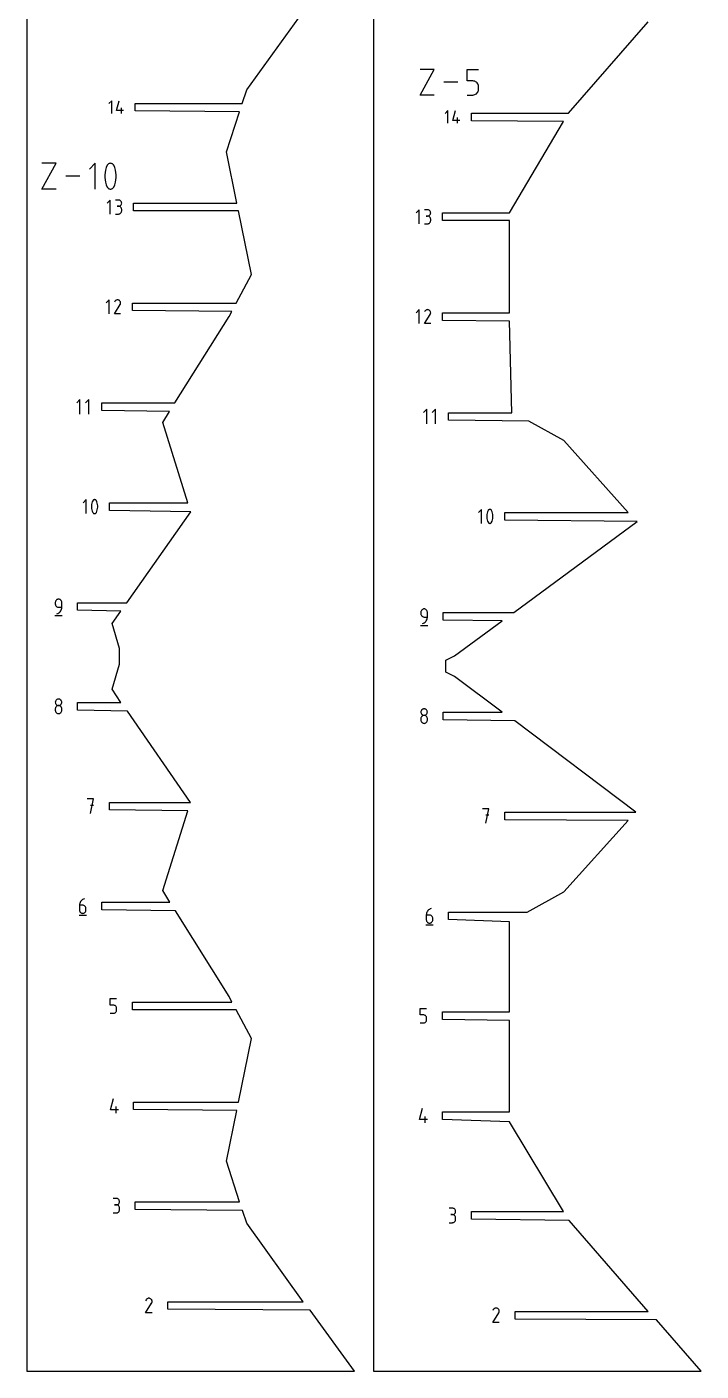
# Model space of a CAD drawing. Extents: x 0 to 980, y 0 to 700.
# Drawn here: x 240.3 to 351.5, y 251.6 to 473 of the extents above; entities that cross this region are included whole.
import ezdxf

# ---------------------------------------------------------------- set-up
doc = ezdxf.new("R2010")
doc.units = 0

msp = doc.modelspace()

# ---------------------------------------------------------------- linework, layer by layer
at = {"layer": 'annotation', "color": 1}
for p, q in [((305.143698, 461.812516), (307.465326, 465.993754)), ((307.465326, 465.993754), (305.143698, 465.993754)), ((312.887484, 464.131785), (312.887484, 465.993754)), ((312.887484, 465.993754), (314.744472, 465.993754)), ((311.319913, 463.903135), (309.033684, 463.903135)), ((313.815978, 464.131785), (312.887484, 464.131785)), ((313.982693, 464.116882), (313.815978, 464.131785)), ((314.13968, 464.073902), (313.982693, 464.116882)), ((314.284299, 464.005437), (314.13968, 464.073902)), ((314.41391, 463.914078), (314.284299, 464.005437)), ((314.525874, 463.802418), (314.41391, 463.914078)), ((314.617551, 463.673049), (314.525874, 463.802418)), ((314.686303, 463.528562), (314.617551, 463.673049)), ((314.72949, 463.371549), (314.686303, 463.528562)), ((314.744472, 463.204602), (314.72949, 463.371549)), ((314.744472, 462.742059), (314.744472, 463.204602)), ((314.744472, 463.204602), (314.744472, 463.204602)), ((254.290406, 460.854658), (253.82748, 460.391601)), ((254.290406, 458.77234), (254.290406, 460.854658)), ((255.07121, 459.235266), (255.532961, 460.854658)), ((307.465326, 461.812516), (305.143698, 461.812516)), ((312.887484, 461.812516), (313.815978, 461.812516)), ((313.815978, 461.812516), (313.982624, 461.8275)), ((313.815978, 461.812516), (313.815978, 461.812516)), ((313.982624, 461.8275), (314.139574, 461.870697)), ((314.139574, 461.870697), (314.284182, 461.939476)), ((314.284182, 461.939476), (314.413802, 462.031206)), ((314.413802, 462.031206), (314.525787, 462.143258)), ((314.525787, 462.143258), (314.617493, 462.273)), ((314.617493, 462.273), (314.686273, 462.417801)), ((314.686273, 462.417801), (314.729481, 462.575031)), ((314.729481, 462.575031), (314.744472, 462.742059)), ((256.227415, 459.235266), (255.07121, 459.235266)), ((255.880841, 458.77234), (255.880841, 459.697147)), ((309.714532, 459.246822), (309.251606, 458.783765)), ((309.714532, 457.164504), (309.714532, 459.246822)), ((310.495336, 457.62743), (310.957086, 459.246822)), ((311.651541, 457.62743), (310.495336, 457.62743)), ((311.304967, 457.164504), (311.304967, 458.089311)), ((242.759488, 446.324052), (245.113259, 450.563178)), ((245.113259, 450.563178), (242.759488, 450.563178)), ((251.553029, 450.563178), (250.610617, 449.6205)), ((251.553029, 446.324052), (251.553029, 450.563178)), ((253.386636, 449.845374), (253.264762, 449.452158)), ((253.549135, 450.227507), (253.386636, 449.845374)), ((253.603857, 450.318507), (253.549135, 450.227507)), ((253.549135, 450.227507), (253.549135, 450.227507)), ((253.672055, 450.396055), (253.603857, 450.318507)), ((253.751471, 450.459401), (253.672055, 450.396055)), ((253.839847, 450.507793), (253.751471, 450.459401)), ((253.934924, 450.540483), (253.839847, 450.507793)), ((254.034445, 450.556719), (253.934924, 450.540483)), ((254.136153, 450.55575), (254.034445, 450.556719)), ((254.237788, 450.536827), (254.136153, 450.55575)), ((254.337092, 450.499198), (254.237788, 450.536827)), ((254.375108, 450.479221), (254.337092, 450.499198)), ((254.337092, 450.499198), (254.337092, 450.499198)), ((254.411587, 450.456275), (254.375108, 450.479221)), ((254.446354, 450.430542), (254.411587, 450.456275)), ((254.47923, 450.402202), (254.446354, 450.430542)), ((254.510038, 450.371439), (254.47923, 450.402202)), ((254.538601, 450.338432), (254.510038, 450.371439)), ((254.564742, 450.303365), (254.538601, 450.338432)), ((254.588284, 450.266418), (254.564742, 450.303365)), ((254.609049, 450.227773), (254.588284, 450.266418)), ((254.772336, 449.844852), (254.609049, 450.227773)), ((254.609049, 450.227773), (254.609049, 450.227773)), ((254.894801, 449.451046), (254.772336, 449.844852)), ((249.021211, 448.443615), (246.703329, 448.443615)), ((253.183513, 449.050996), (253.142888, 448.645022)), ((253.142888, 448.645022), (253.142888, 448.237373)), ((253.142888, 448.237373), (253.183513, 447.831182)), ((253.264762, 449.452158), (253.183513, 449.050996)), ((253.183513, 447.831182), (253.264762, 447.429587)), ((253.264762, 447.429587), (253.386636, 447.035722)), ((254.772336, 447.0352), (254.894801, 447.428474)), ((254.976444, 449.04949), (254.894801, 449.451046)), ((254.894801, 447.428474), (254.976444, 447.829676)), ((255.017265, 448.643319), (254.976444, 449.04949)), ((254.976444, 447.829676), (255.017265, 448.235669)), ((255.017265, 448.235669), (255.017265, 448.643319)), ((245.113259, 446.324052), (242.759488, 446.324052)), ((253.386636, 447.035722), (253.549135, 446.652722)), ((253.549135, 446.652722), (253.549135, 446.652722)), ((253.549135, 446.652722), (253.569825, 446.614154)), ((253.569825, 446.614154), (253.593193, 446.577391)), ((253.593193, 446.577391), (253.61914, 446.542545)), ((253.61914, 446.542545), (253.647569, 446.509727)), ((253.647569, 446.509727), (253.678381, 446.479049)), ((253.678381, 446.479049), (253.711476, 446.450623)), ((253.711476, 446.450623), (253.746758, 446.424559)), ((253.746758, 446.424559), (253.784127, 446.40097)), ((253.784127, 446.40097), (253.823485, 446.379967)), ((253.823485, 446.379967), (253.823485, 446.379967)), ((253.823485, 446.379967), (253.922007, 446.343137)), ((253.922007, 446.343137), (254.02305, 446.324839)), ((254.02305, 446.324839), (254.12433, 446.324328)), ((254.12433, 446.324328), (254.223561, 446.340856)), ((254.223561, 446.340856), (254.318461, 446.373679)), ((254.318461, 446.373679), (254.406743, 446.422049)), ((254.406743, 446.422049), (254.486125, 446.485222)), ((254.486125, 446.485222), (254.554322, 446.56245)), ((254.554322, 446.56245), (254.609049, 446.652988)), ((254.609049, 446.652988), (254.772336, 447.0352)), ((254.609049, 446.652988), (254.609049, 446.652988)), ((254.039777, 444.513842), (253.527456, 444.001376)), ((254.039777, 442.209333), (254.039777, 444.513842)), ((255.41564, 444.511168), (254.903896, 444.511168)), ((255.41564, 443.487681), (255.159407, 443.487681)), ((255.159407, 443.487681), (255.41564, 443.487681)), ((255.507678, 444.502907), (255.41564, 444.511168)), ((255.41564, 443.487681), (255.507678, 443.495944)), ((255.507678, 443.47942), (255.41564, 443.487681)), ((255.41564, 443.487681), (255.41564, 443.487681)), ((255.594283, 444.4791), (255.507678, 444.502907)), ((255.507678, 443.495944), (255.594283, 443.519765)), ((255.594283, 443.455612), (255.507678, 443.47942)), ((255.674014, 444.44121), (255.594283, 444.4791)), ((255.594283, 443.519765), (255.674014, 443.557693)), ((255.674014, 443.417723), (255.594283, 443.455612)), ((255.745431, 444.390703), (255.674014, 444.44121)), ((255.674014, 443.557693), (255.745431, 443.608273)), ((255.745431, 443.367215), (255.674014, 443.417723)), ((255.807092, 444.329042), (255.745431, 444.390703)), ((255.745431, 443.608273), (255.807092, 443.670055)), ((255.807092, 443.305555), (255.745431, 443.367215)), ((255.857559, 444.257692), (255.807092, 444.329042)), ((255.807092, 443.670055), (255.857559, 443.741586)), ((255.857559, 443.234204), (255.807092, 443.305555)), ((255.89539, 444.178116), (255.857559, 444.257692)), ((255.857559, 443.741586), (255.89539, 443.821413)), ((255.89539, 443.154629), (255.857559, 443.234204)), ((255.919145, 444.09178), (255.89539, 444.178116)), ((255.89539, 443.821413), (255.919145, 443.908084)), ((255.919145, 443.068293), (255.89539, 443.154629)), ((255.927383, 444.000147), (255.919145, 444.09178)), ((255.919145, 443.908084), (255.927383, 444.000147)), ((255.927383, 442.97666), (255.919145, 443.068293)), ((255.927383, 444.000147), (255.927383, 444.000147)), ((255.927383, 442.720427), (255.927383, 442.97666)), ((255.927383, 442.97666), (255.927383, 442.97666)), ((304.979884, 442.906006), (304.467562, 442.39354)), ((304.979884, 440.601497), (304.979884, 442.906006)), ((306.355746, 442.903332), (305.844002, 442.903332)), ((306.447784, 442.895071), (306.355746, 442.903332)), ((254.903896, 442.209405), (255.41564, 442.209405)), ((255.41564, 442.209405), (255.507678, 442.217662)), ((255.41564, 442.209405), (255.41564, 442.209405)), ((255.507678, 442.217662), (255.594283, 442.241458)), ((255.594283, 442.241458), (255.674014, 442.279332)), ((255.674014, 442.279332), (255.745431, 442.329823)), ((255.745431, 442.329823), (255.807092, 442.391472)), ((255.807092, 442.391472), (255.857559, 442.462818)), ((255.857559, 442.462818), (255.89539, 442.542399)), ((255.89539, 442.542399), (255.919145, 442.628756)), ((255.919145, 442.628756), (255.927383, 442.720427)), ((306.355746, 441.879845), (306.099513, 441.879845)), ((306.099513, 441.879845), (306.355746, 441.879845)), ((306.355746, 441.879845), (306.447784, 441.888108)), ((306.447784, 441.871584), (306.355746, 441.879845)), ((306.355746, 441.879845), (306.355746, 441.879845)), ((306.534389, 442.871264), (306.447784, 442.895071)), ((306.447784, 441.888108), (306.534389, 441.911929)), ((306.534389, 441.847776), (306.447784, 441.871584)), ((306.61412, 442.833374), (306.534389, 442.871264)), ((306.534389, 441.911929), (306.61412, 441.949857)), ((306.61412, 441.809887), (306.534389, 441.847776)), ((306.685537, 442.782867), (306.61412, 442.833374)), ((306.61412, 441.949857), (306.685537, 442.000437)), ((306.685537, 441.759379), (306.61412, 441.809887)), ((306.61412, 440.671496), (306.685537, 440.721987)), ((306.747199, 442.721206), (306.685537, 442.782867)), ((306.685537, 442.000437), (306.747199, 442.062219)), ((306.747199, 441.697719), (306.685537, 441.759379)), ((306.685537, 440.721987), (306.747199, 440.783636)), ((306.797665, 442.649856), (306.747199, 442.721206)), ((306.747199, 442.062219), (306.797665, 442.13375)), ((306.797665, 441.626368), (306.747199, 441.697719)), ((306.747199, 440.783636), (306.797665, 440.854982)), ((306.835496, 442.57028), (306.797665, 442.649856)), ((306.797665, 442.13375), (306.835496, 442.213577)), ((306.835496, 441.546793), (306.797665, 441.626368)), ((306.797665, 440.854982), (306.835496, 440.934563)), ((306.859251, 442.483944), (306.835496, 442.57028)), ((306.835496, 442.213577), (306.859251, 442.300248)), ((306.859251, 441.460457), (306.835496, 441.546793)), ((306.835496, 440.934563), (306.859251, 441.02092)), ((306.86749, 442.392311), (306.859251, 442.483944)), ((306.859251, 442.300248), (306.86749, 442.392311)), ((306.86749, 441.368824), (306.859251, 441.460457)), ((306.859251, 441.02092), (306.86749, 441.112591)), ((306.86749, 442.392311), (306.86749, 442.392311)), ((306.86749, 441.112591), (306.86749, 441.368824)), ((306.86749, 441.368824), (306.86749, 441.368824)), ((305.844002, 440.60157), (306.355746, 440.60157)), ((306.355746, 440.60157), (306.447784, 440.609826)), ((306.355746, 440.60157), (306.355746, 440.60157)), ((306.447784, 440.609826), (306.534389, 440.633622)), ((306.534389, 440.633622), (306.61412, 440.671496)), ((253.864567, 428.061764), (253.352319, 427.549372)), ((253.864567, 425.757589), (253.864567, 428.061764)), ((254.797371, 427.805549), (254.730179, 427.676656)), ((254.850693, 427.881161), (254.797371, 427.805549)), ((254.914667, 427.944279), (254.850693, 427.881161)), ((254.987349, 427.994398), (254.914667, 427.944279)), ((255.066791, 428.031013), (254.987349, 427.994398)), ((255.151049, 428.053618), (255.066791, 428.031013)), ((255.238177, 428.061708), (255.151049, 428.053618)), ((255.326229, 428.054777), (255.238177, 428.061708)), ((255.413259, 428.03232), (255.326229, 428.054777)), ((255.497322, 427.993831), (255.413259, 428.03232)), ((255.572507, 427.940442), (255.497322, 427.993831)), ((255.497322, 427.993831), (255.497322, 427.993831)), ((255.63537, 427.876376), (255.572507, 427.940442)), ((255.685352, 427.803596), (255.63537, 427.876376)), ((255.721894, 427.724065), (255.685352, 427.803596)), ((255.744436, 427.639748), (255.721894, 427.724065)), ((255.72248, 427.377709), (255.745288, 427.464606)), ((255.752421, 427.552607), (255.744436, 427.639748)), ((255.745288, 427.464606), (255.752421, 427.552607)), ((254.728734, 425.75757), (255.674333, 427.279863)), ((255.752073, 425.75757), (254.728734, 425.75757)), ((255.674333, 427.279863), (255.675463, 427.281262)), ((255.674333, 427.279863), (255.674333, 427.279863)), ((255.675463, 427.281262), (255.676547, 427.282673)), ((255.676547, 427.282673), (255.677592, 427.284107)), ((255.677592, 427.284107), (255.678605, 427.285577)), ((255.678605, 427.285577), (255.679592, 427.287095)), ((255.679592, 427.287095), (255.680562, 427.288672)), ((255.680562, 427.288672), (255.681521, 427.290321)), ((255.681521, 427.290321), (255.682477, 427.292053)), ((255.682477, 427.292053), (255.683436, 427.29388)), ((255.683436, 427.29388), (255.72248, 427.377709)), ((255.683436, 427.29388), (255.683436, 427.29388)), ((304.979808, 426.453928), (304.467561, 425.941536)), ((304.979808, 424.149753), (304.979808, 426.453928)), ((305.843975, 424.149734), (306.789574, 425.672027)), ((305.912612, 426.197713), (305.84542, 426.06882)), ((305.965934, 426.273325), (305.912612, 426.197713)), ((306.029909, 426.336443), (305.965934, 426.273325)), ((306.102591, 426.386562), (306.029909, 426.336443)), ((306.182033, 426.423177), (306.102591, 426.386562)), ((306.266291, 426.445782), (306.182033, 426.423177)), ((306.353419, 426.453872), (306.266291, 426.445782)), ((306.44147, 426.446941), (306.353419, 426.453872)), ((306.528501, 426.424484), (306.44147, 426.446941)), ((306.612564, 426.385995), (306.528501, 426.424484)), ((306.687749, 426.332606), (306.612564, 426.385995)), ((306.612564, 426.385995), (306.612564, 426.385995)), ((306.750612, 426.26854), (306.687749, 426.332606)), ((306.800594, 426.19576), (306.750612, 426.26854)), ((306.789574, 425.672027), (306.790705, 425.673426)), ((306.789574, 425.672027), (306.789574, 425.672027)), ((306.790705, 425.673426), (306.791789, 425.674837)), ((306.791789, 425.674837), (306.792834, 425.676271)), ((306.792834, 425.676271), (306.793846, 425.677741)), ((306.793846, 425.677741), (306.794834, 425.679259)), ((306.794834, 425.679259), (306.795804, 425.680836)), ((306.795804, 425.680836), (306.796763, 425.682485)), ((306.796763, 425.682485), (306.797719, 425.684217)), ((306.797719, 425.684217), (306.798678, 425.686044)), ((306.798678, 425.686044), (306.837721, 425.769873)), ((306.798678, 425.686044), (306.798678, 425.686044)), ((306.837135, 426.116229), (306.800594, 426.19576)), ((306.859678, 426.031912), (306.837135, 426.116229)), ((306.837721, 425.769873), (306.86053, 425.85677)), ((306.867662, 425.944771), (306.859678, 426.031912)), ((306.86053, 425.85677), (306.867662, 425.944771)), ((306.867315, 424.149734), (305.843975, 424.149734)), ((249.047935, 411.657765), (248.514385, 411.124064)), ((249.047935, 409.257765), (249.047935, 411.657765)), ((250.481486, 411.657765), (249.947935, 411.124064)), ((250.481486, 409.257765), (250.481486, 411.657765)), ((306.227534, 410.049929), (305.693983, 409.516228)), ((306.227534, 407.649929), (306.227534, 410.049929)), ((307.661084, 410.049929), (307.127534, 409.516228)), ((307.661084, 407.649929), (307.661084, 410.049929)), ((250.082172, 395.160284), (249.568883, 394.64685)), ((250.082172, 392.851424), (250.082172, 395.160284)), ((250.970223, 394.336667), (250.948097, 394.115552)), ((251.014476, 394.555162), (250.970223, 394.336667)), ((251.080855, 394.769329), (251.014476, 394.555162)), ((251.169361, 394.97746), (251.080855, 394.769329)), ((251.199166, 395.027023), (251.169361, 394.97746)), ((251.169361, 394.97746), (251.169361, 394.97746)), ((251.23631, 395.06926), (251.199166, 395.027023)), ((251.279564, 395.103762), (251.23631, 395.06926)), ((251.327698, 395.130119), (251.279564, 395.103762)), ((251.379483, 395.147923), (251.327698, 395.130119)), ((251.433688, 395.156766), (251.379483, 395.147923)), ((251.489083, 395.156239), (251.433688, 395.156766)), ((251.544439, 395.145932), (251.489083, 395.156239)), ((251.598526, 395.125438), (251.544439, 395.145932)), ((251.619231, 395.114557), (251.598526, 395.125438)), ((251.598526, 395.125438), (251.598526, 395.125438)), ((251.6391, 395.102059), (251.619231, 395.114557)), ((251.658035, 395.088044), (251.6391, 395.102059)), ((251.675941, 395.072608), (251.658035, 395.088044)), ((251.692721, 395.055853), (251.675941, 395.072608)), ((251.708278, 395.037876), (251.692721, 395.055853)), ((251.722516, 395.018776), (251.708278, 395.037876)), ((251.735338, 394.998653), (251.722516, 395.018776)), ((251.746648, 394.977604), (251.735338, 394.998653)), ((251.835583, 394.769045), (251.746648, 394.977604)), ((251.746648, 394.977604), (251.746648, 394.977604)), ((251.902284, 394.554556), (251.835583, 394.769045)), ((251.946751, 394.335847), (251.902284, 394.554556)), ((251.968985, 394.114624), (251.946751, 394.335847)), ((250.948097, 394.115552), (250.948097, 393.893524)), ((250.948097, 393.893524), (250.970223, 393.67229)), ((250.970223, 393.67229), (251.014476, 393.453559)), ((251.014476, 393.453559), (251.080855, 393.239039)), ((251.080855, 393.239039), (251.169361, 393.030436)), ((251.169361, 393.030436), (251.169361, 393.030436)), ((251.169361, 393.030436), (251.18063, 393.00943)), ((251.18063, 393.00943), (251.193357, 392.989407)), ((251.193357, 392.989407), (251.20749, 392.970428)), ((251.20749, 392.970428), (251.222974, 392.952553)), ((251.222974, 392.952553), (251.239755, 392.935844)), ((251.239755, 392.935844), (251.257781, 392.920362)), ((251.257781, 392.920362), (251.276997, 392.906166)), ((251.276997, 392.906166), (251.29735, 392.893318)), ((251.29735, 392.893318), (251.318787, 392.881879)), ((251.318787, 392.881879), (251.318787, 392.881879)), ((251.318787, 392.881879), (251.372448, 392.861819)), ((251.372448, 392.861819), (251.427481, 392.851853)), ((251.427481, 392.851853), (251.482644, 392.851575)), ((251.482644, 392.851575), (251.53669, 392.860577)), ((251.53669, 392.860577), (251.588378, 392.878454)), ((251.588378, 392.878454), (251.636461, 392.904799)), ((251.636461, 392.904799), (251.679697, 392.939206)), ((251.679697, 392.939206), (251.716841, 392.981269)), ((251.716841, 392.981269), (251.746648, 393.030581)), ((251.746648, 393.030581), (251.835583, 393.238754)), ((251.746648, 393.030581), (251.746648, 393.030581)), ((251.835583, 393.238754), (251.902284, 393.452953)), ((251.902284, 393.452953), (251.946751, 393.67147)), ((251.946751, 393.67147), (251.968985, 393.892596)), ((251.968985, 393.892596), (251.968985, 394.114624)), ((315.255668, 393.552448), (314.742379, 393.039014)), ((315.255668, 391.243588), (315.255668, 393.552448)), ((316.143718, 392.728831), (316.121592, 392.507716)), ((316.121592, 392.507716), (316.121592, 392.285688)), ((316.121592, 392.285688), (316.143718, 392.064454)), ((316.187971, 392.947326), (316.143718, 392.728831)), ((316.143718, 392.064454), (316.187971, 391.845723)), ((316.254351, 393.161493), (316.187971, 392.947326)), ((316.342856, 393.369624), (316.254351, 393.161493)), ((316.372661, 393.419187), (316.342856, 393.369624)), ((316.342856, 393.369624), (316.342856, 393.369624)), ((316.409805, 393.461424), (316.372661, 393.419187)), ((316.453059, 393.495926), (316.409805, 393.461424)), ((316.501194, 393.522283), (316.453059, 393.495926)), ((316.552978, 393.540087), (316.501194, 393.522283)), ((316.607183, 393.54893), (316.552978, 393.540087)), ((316.662578, 393.548403), (316.607183, 393.54893)), ((316.717934, 393.538096), (316.662578, 393.548403)), ((316.772021, 393.517602), (316.717934, 393.538096)), ((316.792726, 393.506721), (316.772021, 393.517602)), ((316.772021, 393.517602), (316.772021, 393.517602)), ((316.812595, 393.494223), (316.792726, 393.506721)), ((316.831531, 393.480208), (316.812595, 393.494223)), ((316.849437, 393.464772), (316.831531, 393.480208)), ((316.866217, 393.448017), (316.849437, 393.464772)), ((316.881774, 393.43004), (316.866217, 393.448017)), ((316.896012, 393.41094), (316.881774, 393.43004)), ((316.908834, 393.390817), (316.896012, 393.41094)), ((316.920144, 393.369768), (316.908834, 393.390817)), ((317.009078, 393.161209), (316.920144, 393.369768)), ((316.920144, 393.369768), (316.920144, 393.369768)), ((317.075779, 392.94672), (317.009078, 393.161209)), ((317.120247, 392.728011), (317.075779, 392.94672)), ((317.075779, 391.845117), (317.120247, 392.063634)), ((317.14248, 392.506788), (317.120247, 392.728011)), ((317.120247, 392.063634), (317.14248, 392.28476)), ((317.14248, 392.28476), (317.14248, 392.506788)), ((316.187971, 391.845723), (316.254351, 391.631203)), ((316.254351, 391.631203), (316.342856, 391.4226)), ((316.342856, 391.4226), (316.342856, 391.4226)), ((316.342856, 391.4226), (316.354125, 391.401594)), ((316.354125, 391.401594), (316.366853, 391.381571)), ((316.366853, 391.381571), (316.380985, 391.362592)), ((316.380985, 391.362592), (316.396469, 391.344717)), ((316.396469, 391.344717), (316.41325, 391.328008)), ((316.41325, 391.328008), (316.431276, 391.312526)), ((316.431276, 391.312526), (316.450493, 391.29833)), ((316.450493, 391.29833), (316.470846, 391.285482)), ((316.470846, 391.285482), (316.492282, 391.274043)), ((316.492282, 391.274043), (316.492282, 391.274043)), ((316.492282, 391.274043), (316.545943, 391.253983)), ((316.545943, 391.253983), (316.600977, 391.244017)), ((316.600977, 391.244017), (316.656139, 391.243739)), ((316.656139, 391.243739), (316.710186, 391.252741)), ((316.710186, 391.252741), (316.761873, 391.270618)), ((316.761873, 391.270618), (316.809957, 391.296963)), ((316.809957, 391.296963), (316.853192, 391.33137)), ((316.853192, 391.33137), (316.890336, 391.373433)), ((316.890336, 391.373433), (316.920144, 391.422745)), ((316.920144, 391.422745), (317.009078, 391.630918)), ((316.920144, 391.422745), (316.920144, 391.422745)), ((317.009078, 391.630918), (317.075779, 391.845117)), ((245.242079, 378.68103), (245.167678, 378.628354)), ((245.325082, 378.720529), (245.242079, 378.68103)), ((245.415171, 378.745338), (245.325082, 378.720529)), ((245.510825, 378.753943), (245.415171, 378.745338)), ((245.606677, 378.745338), (245.510825, 378.753943)), ((245.510825, 378.753943), (245.510825, 378.753943)), ((245.69687, 378.720529), (245.606677, 378.745338)), ((245.779905, 378.68103), (245.69687, 378.720529)), ((245.854281, 378.628354), (245.779905, 378.68103)), ((244.98648, 378.31612), (244.977876, 378.220242)), ((244.977876, 378.220242), (244.977876, 377.953391)), ((244.977876, 377.953391), (244.977876, 377.953391)), ((244.977876, 377.953391), (244.98648, 377.857519)), ((245.011282, 378.406383), (244.98648, 378.31612)), ((244.98648, 377.857519), (245.011282, 377.76727)), ((245.050761, 378.489517), (245.011282, 378.406383)), ((245.011282, 377.76727), (245.050761, 377.684155)), ((245.103399, 378.564012), (245.050761, 378.489517)), ((245.050761, 377.684155), (245.103399, 377.609684)), ((245.167678, 378.628354), (245.103399, 378.564012)), ((245.103399, 377.609684), (245.167678, 377.545367)), ((245.167678, 377.545367), (245.242079, 377.492714)), ((245.242079, 377.492714), (245.325082, 377.453236)), ((245.325082, 377.453236), (245.415171, 377.428441)), ((245.396532, 376.410738), (245.536423, 376.487506)), ((245.415171, 377.428441), (245.510825, 377.419841)), ((245.510825, 377.419841), (246.043773, 377.419841)), ((245.536423, 376.487506), (245.662353, 376.582292)), ((245.662353, 376.582292), (245.772874, 376.693139)), ((245.772874, 376.693139), (245.866543, 376.818092)), ((245.918498, 378.564012), (245.854281, 378.628354)), ((245.866543, 376.818092), (245.941913, 376.955195)), ((245.971056, 378.489517), (245.918498, 378.564012)), ((245.941913, 376.955195), (245.997538, 377.102491)), ((246.010454, 378.406383), (245.971056, 378.489517)), ((245.997538, 377.102491), (246.031974, 377.258025)), ((246.035193, 378.31612), (246.010454, 378.406383)), ((246.031974, 377.258025), (246.043773, 377.419841)), ((246.043773, 378.220242), (246.035193, 378.31612)), ((246.043773, 377.419841), (246.043773, 378.220242)), ((246.043773, 378.220242), (246.043773, 378.220242)), ((305.264778, 376.708284), (305.256174, 376.612406)), ((305.256174, 376.612406), (305.256174, 376.345555)), ((305.289579, 376.798547), (305.264778, 376.708284)), ((305.329059, 376.881681), (305.289579, 376.798547)), ((305.381697, 376.956176), (305.329059, 376.881681)), ((305.445976, 377.020518), (305.381697, 376.956176)), ((305.520376, 377.073194), (305.445976, 377.020518)), ((305.60338, 377.112693), (305.520376, 377.073194)), ((305.693468, 377.137502), (305.60338, 377.112693)), ((305.789122, 377.146107), (305.693468, 377.137502)), ((305.884974, 377.137502), (305.789122, 377.146107)), ((305.789122, 377.146107), (305.789122, 377.146107)), ((305.975168, 377.112693), (305.884974, 377.137502)), ((306.058203, 377.073194), (305.975168, 377.112693)), ((306.132579, 377.020518), (306.058203, 377.073194)), ((306.196796, 376.956176), (306.132579, 377.020518)), ((306.249353, 376.881681), (306.196796, 376.956176)), ((306.288752, 376.798547), (306.249353, 376.881681)), ((306.313491, 376.708284), (306.288752, 376.798547)), ((306.322071, 376.612406), (306.313491, 376.708284)), ((306.322071, 375.812005), (306.322071, 376.612406)), ((306.322071, 376.612406), (306.322071, 376.612406)), ((244.911276, 376.053943), (246.111276, 376.053943)), ((245.244124, 376.353943), (245.396532, 376.410738)), ((245.244124, 376.353943), (245.244124, 376.353943)), ((305.189574, 374.446107), (306.389574, 374.446107)), ((305.256174, 376.345555), (305.256174, 376.345555)), ((305.256174, 376.345555), (305.264778, 376.249683)), ((305.264778, 376.249683), (305.289579, 376.159434)), ((305.289579, 376.159434), (305.329059, 376.076319)), ((305.329059, 376.076319), (305.381697, 376.001848)), ((305.381697, 376.001848), (305.445976, 375.937531)), ((305.445976, 375.937531), (305.520376, 375.884878)), ((305.520376, 375.884878), (305.60338, 375.8454)), ((305.522422, 374.746107), (305.67483, 374.802902)), ((305.522422, 374.746107), (305.522422, 374.746107)), ((305.60338, 375.8454), (305.693468, 375.820605)), ((305.67483, 374.802902), (305.814721, 374.87967)), ((305.693468, 375.820605), (305.789122, 375.812005)), ((305.789122, 375.812005), (306.322071, 375.812005)), ((305.814721, 374.87967), (305.94065, 374.974456)), ((305.94065, 374.974456), (306.051172, 375.085303)), ((306.051172, 375.085303), (306.144841, 375.210256)), ((306.144841, 375.210256), (306.220211, 375.347359)), ((306.220211, 375.347359), (306.275836, 375.494655)), ((306.275836, 375.494655), (306.310271, 375.650189)), ((306.310271, 375.650189), (306.322071, 375.812005)), ((244.986633, 361.862331), (244.978033, 361.766901)), ((244.978033, 361.766901), (244.978033, 361.766901)), ((244.978033, 361.766901), (244.986638, 361.671023)), ((245.011422, 361.952245), (244.986633, 361.862331)), ((244.986638, 361.671023), (245.011439, 361.58076)), ((245.050885, 362.035117), (245.011422, 361.952245)), ((245.050885, 360.968819), (245.011422, 360.88571)), ((245.011439, 361.58076), (245.050918, 361.497626)), ((245.103507, 362.109424), (245.050885, 362.035117)), ((245.103507, 361.043294), (245.050885, 360.968819)), ((245.050918, 361.497626), (245.103557, 361.423131)), ((245.167774, 362.17364), (245.103507, 362.109424)), ((245.167774, 361.107624), (245.103507, 361.043294)), ((245.103557, 361.423131), (245.167836, 361.358789)), ((245.242169, 362.22624), (245.167774, 362.17364)), ((245.242169, 361.160293), (245.167774, 361.107624)), ((245.167836, 361.358789), (245.242236, 361.306113)), ((245.325179, 362.2657), (245.242169, 362.22624)), ((245.325179, 361.199787), (245.242169, 361.160293)), ((245.242236, 361.306113), (245.32524, 361.266614)), ((245.415289, 362.290494), (245.325179, 362.2657)), ((245.415289, 361.224594), (245.325179, 361.199787)), ((245.32524, 361.266614), (245.415328, 361.241805)), ((245.510982, 362.299097), (245.415289, 362.290494)), ((245.510982, 361.2332), (245.415289, 361.224594)), ((245.415328, 361.241805), (245.510982, 361.2332)), ((245.606676, 362.290494), (245.510982, 362.299097)), ((245.510982, 362.299097), (245.510982, 362.299097)), ((245.510982, 361.2332), (245.606636, 361.241805)), ((245.606676, 361.224599), (245.510982, 361.2332)), ((245.510982, 361.2332), (245.510982, 361.2332)), ((245.510982, 361.2332), (245.510982, 361.2332)), ((245.606636, 361.241805), (245.696724, 361.266614)), ((245.696785, 362.2657), (245.606676, 362.290494)), ((245.696785, 361.199805), (245.606676, 361.224599)), ((245.696724, 361.266614), (245.779728, 361.306113)), ((245.779795, 362.22624), (245.696785, 362.2657)), ((245.779795, 361.160326), (245.696785, 361.199805)), ((245.779728, 361.306113), (245.854129, 361.358789)), ((245.854191, 362.17364), (245.779795, 362.22624)), ((245.854191, 361.107673), (245.779795, 361.160326)), ((245.854129, 361.358789), (245.918408, 361.423131)), ((245.918457, 362.109424), (245.854191, 362.17364)), ((245.918457, 361.043356), (245.854191, 361.107673)), ((245.918408, 361.423131), (245.971046, 361.497626)), ((245.971079, 362.035117), (245.918457, 362.109424)), ((245.971079, 360.968886), (245.918457, 361.043356)), ((245.971046, 361.497626), (246.010525, 361.58076)), ((246.010542, 361.952245), (245.971079, 362.035117)), ((246.010542, 360.885771), (245.971079, 360.968886)), ((246.010525, 361.58076), (246.035326, 361.671023)), ((246.035331, 361.862331), (246.010542, 361.952245)), ((246.035326, 361.671023), (246.043931, 361.766901)), ((246.043931, 361.766901), (246.035331, 361.862331)), ((246.043931, 361.766901), (246.043931, 361.766901)), ((244.986633, 360.795482), (244.978033, 360.699649)), ((244.978033, 360.699649), (244.978033, 360.434153)), ((244.978033, 360.434153), (244.978033, 360.434153)), ((244.978033, 360.434153), (244.986638, 360.338327)), ((245.011422, 360.88571), (244.986633, 360.795482)), ((244.986638, 360.338327), (245.011439, 360.248202)), ((245.011439, 360.248202), (245.050918, 360.165268)), ((245.050918, 360.165268), (245.103557, 360.091011)), ((245.103557, 360.091011), (245.167836, 360.026919)), ((245.167836, 360.026919), (245.242236, 359.974479)), ((245.242236, 359.974479), (245.32524, 359.935181)), ((245.32524, 359.935181), (245.415328, 359.910511)), ((245.415328, 359.910511), (245.510982, 359.901957)), ((245.510982, 359.901957), (245.606636, 359.910511)), ((245.510982, 359.901957), (245.510982, 359.901957)), ((245.606636, 359.910511), (245.696724, 359.935181)), ((245.696724, 359.935181), (245.779728, 359.974479)), ((245.779728, 359.974479), (245.854129, 360.026919)), ((245.854129, 360.026919), (245.918408, 360.091011)), ((245.918408, 360.091011), (245.971046, 360.165268)), ((245.971046, 360.165268), (246.010525, 360.248202)), ((246.010525, 360.248202), (246.035326, 360.338327)), ((246.035331, 360.795522), (246.010542, 360.885771)), ((246.035326, 360.338327), (246.043931, 360.434153)), ((246.043931, 360.699649), (246.035331, 360.795522)), ((246.043931, 360.434153), (246.043931, 360.699649)), ((246.043931, 360.699649), (246.043931, 360.699649)), ((305.26497, 360.254495), (305.256371, 360.159065)), ((305.256371, 360.159065), (305.256371, 360.159065)), ((305.256371, 360.159065), (305.264975, 360.063187)), ((305.26497, 359.187646), (305.256371, 359.091813)), ((305.256371, 359.091813), (305.256371, 358.826317)), ((305.256371, 358.826317), (305.256371, 358.826317)), ((305.256371, 358.826317), (305.264975, 358.730491)), ((305.289759, 360.344409), (305.26497, 360.254495)), ((305.289759, 359.277874), (305.26497, 359.187646)), ((305.264975, 360.063187), (305.289776, 359.972924)), ((305.329222, 360.427281), (305.289759, 360.344409)), ((305.329222, 359.360983), (305.289759, 359.277874)), ((305.289776, 359.972924), (305.329256, 359.88979)), ((305.381844, 360.501588), (305.329222, 360.427281)), ((305.381844, 359.435458), (305.329222, 359.360983)), ((305.329256, 359.88979), (305.381894, 359.815295)), ((305.446111, 360.565804), (305.381844, 360.501588)), ((305.446111, 359.499788), (305.381844, 359.435458)), ((305.381894, 359.815295), (305.446173, 359.750953)), ((305.520507, 360.618404), (305.446111, 360.565804)), ((305.520507, 359.552457), (305.446111, 359.499788)), ((305.446173, 359.750953), (305.520574, 359.698277)), ((305.603517, 360.657864), (305.520507, 360.618404)), ((305.603517, 359.591951), (305.520507, 359.552457)), ((305.520574, 359.698277), (305.603577, 359.658778)), ((305.693626, 360.682658), (305.603517, 360.657864)), ((305.693626, 359.616758), (305.603517, 359.591951)), ((305.603577, 359.658778), (305.693666, 359.633969)), ((305.789319, 360.691261), (305.693626, 360.682658)), ((305.789319, 359.625364), (305.693626, 359.616758)), ((305.693666, 359.633969), (305.789319, 359.625364)), ((305.885013, 360.682658), (305.789319, 360.691261)), ((305.789319, 360.691261), (305.789319, 360.691261)), ((305.789319, 359.625364), (305.884973, 359.633969)), ((305.885013, 359.616763), (305.789319, 359.625364)), ((305.789319, 359.625364), (305.789319, 359.625364)), ((305.789319, 359.625364), (305.789319, 359.625364)), ((305.884973, 359.633969), (305.975062, 359.658778)), ((305.975122, 360.657864), (305.885013, 360.682658)), ((305.975122, 359.591969), (305.885013, 359.616763)), ((305.975062, 359.658778), (306.058065, 359.698277)), ((306.058132, 360.618404), (305.975122, 360.657864)), ((306.058132, 359.55249), (305.975122, 359.591969)), ((306.058065, 359.698277), (306.132466, 359.750953)), ((306.132528, 360.565804), (306.058132, 360.618404)), ((306.132528, 359.499837), (306.058132, 359.55249)), ((306.132466, 359.750953), (306.196745, 359.815295)), ((306.196794, 360.501588), (306.132528, 360.565804)), ((306.196794, 359.43552), (306.132528, 359.499837)), ((306.196745, 359.815295), (306.249383, 359.88979)), ((306.249417, 360.427281), (306.196794, 360.501588)), ((306.249417, 359.36105), (306.196794, 359.43552)), ((306.249383, 359.88979), (306.288862, 359.972924)), ((306.28888, 360.344409), (306.249417, 360.427281)), ((306.28888, 359.277935), (306.249417, 359.36105)), ((306.288862, 359.972924), (306.313664, 360.063187)), ((306.313669, 360.254495), (306.28888, 360.344409)), ((306.313669, 359.187686), (306.28888, 359.277935)), ((306.313664, 360.063187), (306.322268, 360.159065)), ((306.313664, 358.730491), (306.322268, 358.826317)), ((306.322268, 360.159065), (306.313669, 360.254495)), ((306.322268, 359.091813), (306.313669, 359.187686)), ((306.322268, 360.159065), (306.322268, 360.159065)), ((306.322268, 358.826317), (306.322268, 359.091813)), ((306.322268, 359.091813), (306.322268, 359.091813)), ((305.264975, 358.730491), (305.289776, 358.640366)), ((305.289776, 358.640366), (305.329256, 358.557432)), ((305.329256, 358.557432), (305.381894, 358.483175)), ((305.381894, 358.483175), (305.446173, 358.419083)), ((305.446173, 358.419083), (305.520574, 358.366643)), ((305.520574, 358.366643), (305.603577, 358.327345)), ((305.603577, 358.327345), (305.693666, 358.302675)), ((305.693666, 358.302675), (305.789319, 358.294121)), ((305.789319, 358.294121), (305.884973, 358.302675)), ((305.789319, 358.294121), (305.789319, 358.294121)), ((305.884973, 358.302675), (305.975062, 358.327345)), ((305.975062, 358.327345), (306.058065, 358.366643)), ((306.058065, 358.366643), (306.132466, 358.419083)), ((306.132466, 358.419083), (306.196745, 358.483175)), ((306.196745, 358.483175), (306.249383, 358.557432)), ((306.249383, 358.557432), (306.288862, 358.640366)), ((306.288862, 358.640366), (306.313664, 358.730491)), ((251.302352, 345.850121), (250.2351, 345.850121)), ((250.768802, 343.450121), (251.302352, 345.850121)), ((251.302352, 344.781364), (250.768802, 344.781364)), ((316.475806, 344.242285), (315.408554, 344.242285)), ((315.942255, 341.842285), (316.475806, 344.242285)), ((316.475806, 343.173528), (315.942255, 343.173528)), ((248.976664, 328.491674), (248.964863, 328.329453)), ((248.964863, 328.329453), (248.964863, 327.531761)), ((249.497812, 328.329453), (248.964863, 328.329453)), ((249.011108, 328.647536), (248.976664, 328.491674)), ((249.066757, 328.795108), (249.011108, 328.647536)), ((249.142173, 328.932456), (249.066757, 328.795108)), ((249.235917, 329.057648), (249.142173, 328.932456)), ((249.346551, 329.168752), (249.235917, 329.057648)), ((249.472638, 329.263835), (249.346551, 329.168752)), ((249.612739, 329.340965), (249.472638, 329.263835)), ((249.593664, 328.320899), (249.497812, 328.329453)), ((249.683857, 328.296229), (249.593664, 328.320899)), ((249.765415, 329.39821), (249.612739, 329.340965)), ((249.766892, 328.25693), (249.683857, 328.296229)), ((249.765415, 329.39821), (249.765415, 329.39821)), ((249.841268, 328.204491), (249.766892, 328.25693)), ((249.905485, 328.140399), (249.841268, 328.204491)), ((249.958043, 328.066142), (249.905485, 328.140399)), ((249.997442, 327.983207), (249.958043, 328.066142)), ((250.022181, 327.893083), (249.997442, 327.983207)), ((250.030761, 327.797257), (250.022181, 327.893083)), ((250.030761, 327.531761), (250.030761, 327.797257)), ((250.030761, 327.797257), (250.030761, 327.797257)), ((306.945026, 327.790374), (306.79235, 327.733129)), ((306.945026, 327.790374), (306.945026, 327.790374)), ((248.898113, 326.69821), (250.098113, 326.69821)), ((248.964863, 327.531761), (248.964863, 327.531761)), ((248.964863, 327.531761), (248.973468, 327.435888)), ((248.973468, 327.435888), (248.998269, 327.345639)), ((248.998269, 327.345639), (249.037748, 327.262524)), ((249.037748, 327.262524), (249.090386, 327.188053)), ((249.090386, 327.188053), (249.154665, 327.123736)), ((249.154665, 327.123736), (249.229066, 327.071084)), ((249.229066, 327.071084), (249.31207, 327.031605)), ((249.31207, 327.031605), (249.402158, 327.00681)), ((249.402158, 327.00681), (249.497812, 326.99821)), ((249.497812, 326.99821), (249.593664, 327.00681)), ((249.497812, 326.99821), (249.497812, 326.99821)), ((249.593664, 327.00681), (249.683857, 327.031605)), ((249.683857, 327.031605), (249.766892, 327.071084)), ((249.766892, 327.071084), (249.841268, 327.123736)), ((249.841268, 327.123736), (249.905485, 327.188053)), ((249.905485, 327.188053), (249.958043, 327.262524)), ((249.958043, 327.262524), (249.997442, 327.345639)), ((249.997442, 327.345639), (250.022181, 327.435888)), ((250.022181, 327.435888), (250.030761, 327.531761)), ((306.156275, 326.883838), (306.144475, 326.721617)), ((306.144475, 326.721617), (306.144475, 325.923925)), ((306.677423, 326.721617), (306.144475, 326.721617)), ((306.144475, 325.923925), (306.144475, 325.923925)), ((306.144475, 325.923925), (306.153079, 325.828052)), ((306.153079, 325.828052), (306.17788, 325.737803)), ((306.190719, 327.0397), (306.156275, 326.883838)), ((306.17788, 325.737803), (306.217359, 325.654688)), ((306.246368, 327.187272), (306.190719, 327.0397)), ((306.217359, 325.654688), (306.269998, 325.580217)), ((306.321784, 327.32462), (306.246368, 327.187272)), ((306.269998, 325.580217), (306.334277, 325.5159)), ((306.415528, 327.449812), (306.321784, 327.32462)), ((306.526163, 327.560916), (306.415528, 327.449812)), ((306.652249, 327.655999), (306.526163, 327.560916)), ((306.79235, 327.733129), (306.652249, 327.655999)), ((306.773275, 326.713063), (306.677423, 326.721617)), ((306.863469, 326.688393), (306.773275, 326.713063)), ((306.946504, 326.649094), (306.863469, 326.688393)), ((307.02088, 326.596655), (306.946504, 326.649094)), ((307.085096, 326.532563), (307.02088, 326.596655)), ((307.02088, 325.5159), (307.085096, 325.580217)), ((307.137654, 326.458306), (307.085096, 326.532563)), ((307.085096, 325.580217), (307.137654, 325.654688)), ((307.177053, 326.375371), (307.137654, 326.458306)), ((307.137654, 325.654688), (307.177053, 325.737803)), ((307.201792, 326.285247), (307.177053, 326.375371)), ((307.177053, 325.737803), (307.201792, 325.828052)), ((307.210372, 326.189421), (307.201792, 326.285247)), ((307.201792, 325.828052), (307.210372, 325.923925)), ((307.210372, 325.923925), (307.210372, 326.189421)), ((307.210372, 326.189421), (307.210372, 326.189421)), ((306.077724, 325.090374), (307.277724, 325.090374)), ((306.334277, 325.5159), (306.408677, 325.463248)), ((306.408677, 325.463248), (306.491681, 325.423769)), ((306.491681, 325.423769), (306.581769, 325.398974)), ((306.581769, 325.398974), (306.677423, 325.390374)), ((306.677423, 325.390374), (306.773275, 325.398974)), ((306.677423, 325.390374), (306.677423, 325.390374)), ((306.773275, 325.398974), (306.863469, 325.423769)), ((306.863469, 325.423769), (306.946504, 325.463248)), ((306.946504, 325.463248), (307.02088, 325.5159)), ((254.019246, 311.877542), (254.019246, 312.946299)), ((254.019246, 312.946299), (255.085143, 312.946299)), ((254.552194, 311.877542), (254.019246, 311.877542)), ((254.019246, 310.546299), (254.552194, 310.546299)), ((254.647888, 311.868988), (254.552194, 311.877542)), ((254.552194, 310.546299), (254.647848, 310.554899)), ((254.552194, 310.546299), (254.552194, 310.546299)), ((254.647848, 310.554899), (254.737937, 310.579694)), ((254.737997, 311.844318), (254.647888, 311.868988)), ((254.737937, 310.579694), (254.82094, 310.619173)), ((254.821007, 311.805019), (254.737997, 311.844318)), ((254.82094, 310.619173), (254.895341, 310.671825)), ((254.895403, 311.75258), (254.821007, 311.805019)), ((254.895341, 310.671825), (254.95962, 310.736142)), ((254.959669, 311.688488), (254.895403, 311.75258)), ((254.95962, 310.736142), (255.012258, 310.810613)), ((255.012292, 311.614231), (254.959669, 311.688488)), ((255.012258, 310.810613), (255.051737, 310.893728)), ((255.051755, 311.531296), (255.012292, 311.614231)), ((255.051737, 310.893728), (255.076539, 310.983977)), ((255.076544, 311.441172), (255.051755, 311.531296)), ((255.076539, 310.983977), (255.085143, 311.07985)), ((255.085143, 311.345346), (255.076544, 311.441172)), ((255.085143, 311.07985), (255.085143, 311.345346)), ((255.085143, 311.345346), (255.085143, 311.345346)), ((305.134527, 310.269706), (305.134527, 311.338463)), ((305.134527, 311.338463), (306.200425, 311.338463)), ((305.667476, 310.269706), (305.134527, 310.269706)), ((305.76317, 310.261152), (305.667476, 310.269706)), ((305.853279, 310.236482), (305.76317, 310.261152)), ((305.936289, 310.197183), (305.853279, 310.236482)), ((306.010685, 310.144744), (305.936289, 310.197183)), ((306.074951, 310.080652), (306.010685, 310.144744)), ((306.127573, 310.006395), (306.074951, 310.080652)), ((305.134527, 308.938463), (305.667476, 308.938463)), ((305.667476, 308.938463), (305.76313, 308.947063)), ((305.667476, 308.938463), (305.667476, 308.938463)), ((305.76313, 308.947063), (305.853218, 308.971858)), ((305.853218, 308.971858), (305.936222, 309.011337)), ((305.936222, 309.011337), (306.010623, 309.063989)), ((306.010623, 309.063989), (306.074902, 309.128306)), ((306.074902, 309.128306), (306.12754, 309.202777)), ((306.12754, 309.202777), (306.167019, 309.285892)), ((306.167036, 309.92346), (306.127573, 310.006395)), ((306.167019, 309.285892), (306.19182, 309.376141)), ((306.191825, 309.833336), (306.167036, 309.92346)), ((306.19182, 309.376141), (306.200425, 309.472014)), ((306.200425, 309.73751), (306.191825, 309.833336)), ((306.200425, 309.472014), (306.200425, 309.73751)), ((306.200425, 309.73751), (306.200425, 309.73751)), ((254.06107, 294.627938), (254.593266, 296.494388)), ((255.393667, 294.627938), (254.06107, 294.627938)), ((254.994219, 294.094388), (254.994219, 295.160285)), ((305.001179, 293.020102), (305.533375, 294.886552)), ((306.333776, 293.020102), (305.001179, 293.020102)), ((305.934328, 292.486552), (305.934328, 293.552449)), ((255.027382, 280.039692), (254.494433, 280.039692)), ((255.123234, 280.031089), (255.027382, 280.039692)), ((255.213428, 280.006295), (255.123234, 280.031089)), ((255.296462, 279.966835), (255.213428, 280.006295)), ((255.213428, 279.007209), (255.296462, 279.046708)), ((255.370838, 279.914235), (255.296462, 279.966835)), ((255.296462, 279.046708), (255.370838, 279.099384)), ((255.435055, 279.850019), (255.370838, 279.914235)), ((255.370838, 279.099384), (255.435055, 279.163726)), ((255.487613, 279.775712), (255.435055, 279.850019)), ((255.435055, 279.163726), (255.487613, 279.238221)), ((255.527012, 279.69284), (255.487613, 279.775712)), ((255.487613, 279.238221), (255.527012, 279.321355)), ((255.551751, 279.602926), (255.527012, 279.69284)), ((255.527012, 279.321355), (255.551751, 279.411618)), ((255.560331, 279.507496), (255.551751, 279.602926)), ((255.551751, 279.411618), (255.560331, 279.507496)), ((255.560331, 279.507496), (255.560331, 279.507496)), ((254.494433, 277.642552), (255.027382, 277.642552)), ((255.027382, 278.973795), (254.760531, 278.973795)), ((254.760531, 278.973795), (255.027382, 278.973795)), ((255.027382, 278.973795), (255.123234, 278.9824)), ((255.123234, 278.965191), (255.027382, 278.973795)), ((255.027382, 278.973795), (255.027382, 278.973795)), ((255.027382, 277.642552), (255.123234, 277.65115)), ((255.027382, 277.642552), (255.027382, 277.642552)), ((255.123234, 278.9824), (255.213428, 279.007209)), ((255.213428, 278.940397), (255.123234, 278.965191)), ((255.123234, 277.65115), (255.213428, 277.675932)), ((255.296462, 278.900938), (255.213428, 278.940397)), ((255.213428, 277.675932), (255.296462, 277.715375)), ((255.370838, 278.848338), (255.296462, 278.900938)), ((255.296462, 277.715375), (255.370838, 277.767959)), ((255.435055, 278.784122), (255.370838, 278.848338)), ((255.370838, 277.767959), (255.435055, 277.832163)), ((255.487613, 278.709815), (255.435055, 278.784122)), ((255.435055, 277.832163), (255.487613, 277.906465)), ((255.527012, 278.626942), (255.487613, 278.709815)), ((255.487613, 277.906465), (255.527012, 277.989344)), ((255.551751, 278.537029), (255.527012, 278.626942)), ((255.527012, 277.989344), (255.551751, 278.079278)), ((255.560331, 278.441599), (255.551751, 278.537029)), ((255.551751, 278.079278), (255.560331, 278.174748)), ((255.560331, 278.174748), (255.560331, 278.441599)), ((255.560331, 278.441599), (255.560331, 278.441599)), ((310.451483, 278.431856), (309.918535, 278.431856)), ((310.451483, 277.365959), (310.184633, 277.365959)), ((310.184633, 277.365959), (310.451483, 277.365959)), ((310.547335, 278.423253), (310.451483, 278.431856)), ((310.451483, 277.365959), (310.547335, 277.374564)), ((310.547335, 277.357355), (310.451483, 277.365959)), ((310.451483, 277.365959), (310.451483, 277.365959)), ((310.637529, 278.398459), (310.547335, 278.423253)), ((310.547335, 277.374564), (310.637529, 277.399373)), ((310.637529, 277.332561), (310.547335, 277.357355)), ((310.720564, 278.358999), (310.637529, 278.398459)), ((310.637529, 277.399373), (310.720564, 277.438872)), ((310.720564, 277.293102), (310.637529, 277.332561)), ((310.79494, 278.306399), (310.720564, 278.358999)), ((310.720564, 277.438872), (310.79494, 277.491548)), ((310.79494, 277.240502), (310.720564, 277.293102)), ((310.859157, 278.242183), (310.79494, 278.306399)), ((310.79494, 277.491548), (310.859157, 277.55589)), ((310.859157, 277.176286), (310.79494, 277.240502)), ((310.911714, 278.167876), (310.859157, 278.242183)), ((310.859157, 277.55589), (310.911714, 277.630385)), ((310.911714, 277.101979), (310.859157, 277.176286)), ((310.951113, 278.085004), (310.911714, 278.167876)), ((310.911714, 277.630385), (310.951113, 277.71352)), ((310.951113, 277.019106), (310.911714, 277.101979)), ((310.975852, 277.99509), (310.951113, 278.085004)), ((310.951113, 277.71352), (310.975852, 277.803782)), ((310.975852, 276.929193), (310.951113, 277.019106)), ((310.984432, 277.89966), (310.975852, 277.99509)), ((310.975852, 277.803782), (310.984432, 277.89966)), ((310.984432, 276.833763), (310.975852, 276.929193)), ((310.984432, 277.89966), (310.984432, 277.89966)), ((310.984432, 276.566912), (310.984432, 276.833763)), ((310.984432, 276.833763), (310.984432, 276.833763)), ((309.918535, 276.034716), (310.451483, 276.034716)), ((310.451483, 276.034716), (310.547335, 276.043314)), ((310.451483, 276.034716), (310.451483, 276.034716)), ((310.547335, 276.043314), (310.637529, 276.068096)), ((310.637529, 276.068096), (310.720564, 276.107539)), ((310.720564, 276.107539), (310.79494, 276.160124)), ((310.79494, 276.160124), (310.859157, 276.224327)), ((310.859157, 276.224327), (310.911714, 276.298629)), ((310.911714, 276.298629), (310.951113, 276.381508)), ((310.951113, 276.381508), (310.975852, 276.471443)), ((310.975852, 276.471443), (310.984432, 276.566912)), ((260.226232, 263.558536), (260.143486, 263.520398)), ((260.313994, 263.582081), (260.226232, 263.558536)), ((260.404746, 263.590507), (260.313994, 263.582081)), ((260.496459, 263.583288), (260.404746, 263.590507)), ((260.587109, 263.559897), (260.496459, 263.583288)), ((260.674668, 263.519807), (260.587109, 263.559897)), ((259.874116, 261.190546), (260.85904, 262.776147)), ((259.945607, 263.323695), (259.875621, 263.189442)), ((260.001147, 263.402452), (259.945607, 263.323695)), ((260.067782, 263.468195), (260.001147, 263.402452)), ((260.143486, 263.520398), (260.067782, 263.468195)), ((260.75298, 263.464198), (260.674668, 263.519807)), ((260.674668, 263.519807), (260.674668, 263.519807)), ((260.818457, 263.397468), (260.75298, 263.464198)), ((260.870518, 263.321661), (260.818457, 263.397468)), ((260.85904, 262.776147), (260.860217, 262.777604)), ((260.85904, 262.776147), (260.85904, 262.776147)), ((260.860217, 262.777604), (260.861346, 262.779074)), ((260.861346, 262.779074), (260.862435, 262.780568)), ((260.862435, 262.780568), (260.863489, 262.782099)), ((260.863489, 262.782099), (260.864518, 262.78368)), ((260.864518, 262.78368), (260.865528, 262.785323)), ((260.865528, 262.785323), (260.866527, 262.78704)), ((260.866527, 262.78704), (260.867523, 262.788844)), ((260.867523, 262.788844), (260.868522, 262.790747)), ((260.868522, 262.790747), (260.909189, 262.878063)), ((260.868522, 262.790747), (260.868522, 262.790747)), ((260.908579, 263.238823), (260.870518, 263.321661)), ((260.932059, 263.150999), (260.908579, 263.238823)), ((260.909189, 262.878063), (260.932946, 262.968574)), ((260.940376, 263.060234), (260.932059, 263.150999)), ((260.932946, 262.968574), (260.940376, 263.060234)), ((317.192441, 261.715859), (317.122455, 261.581606)), ((317.247981, 261.794616), (317.192441, 261.715859)), ((317.314616, 261.860359), (317.247981, 261.794616)), ((317.39032, 261.912562), (317.314616, 261.860359)), ((317.473067, 261.9507), (317.39032, 261.912562)), ((317.560829, 261.974245), (317.473067, 261.9507)), ((317.65158, 261.982671), (317.560829, 261.974245)), ((317.743293, 261.975452), (317.65158, 261.982671)), ((317.833943, 261.952061), (317.743293, 261.975452)), ((317.921502, 261.911971), (317.833943, 261.952061)), ((317.999814, 261.856362), (317.921502, 261.911971)), ((317.921502, 261.911971), (317.921502, 261.911971)), ((318.065291, 261.789632), (317.999814, 261.856362)), ((318.117352, 261.713825), (318.065291, 261.789632)), ((318.155413, 261.630987), (318.117352, 261.713825)), ((318.178893, 261.543163), (318.155413, 261.630987)), ((318.156023, 261.270227), (318.17978, 261.360738)), ((318.18721, 261.452398), (318.178893, 261.543163)), ((318.17978, 261.360738), (318.18721, 261.452398)), ((260.940013, 261.190546), (259.874116, 261.190546)), ((317.12095, 259.58271), (318.105874, 261.168311)), ((318.186847, 259.58271), (317.12095, 259.58271)), ((318.105874, 261.168311), (318.107051, 261.169768)), ((318.105874, 261.168311), (318.105874, 261.168311)), ((318.107051, 261.169768), (318.108181, 261.171238)), ((318.108181, 261.171238), (318.109269, 261.172732)), ((318.109269, 261.172732), (318.110324, 261.174263)), ((318.110324, 261.174263), (318.111352, 261.175844)), ((318.111352, 261.175844), (318.112363, 261.177487)), ((318.112363, 261.177487), (318.113362, 261.179204)), ((318.113362, 261.179204), (318.114357, 261.181008)), ((318.114357, 261.181008), (318.115356, 261.182911)), ((318.115356, 261.182911), (318.156023, 261.270227)), ((318.115356, 261.182911), (318.115356, 261.182911))]:
    msp.add_line(p, q, dxfattribs=at)
at = {"layer": 'boundary', "color": 5}
for p, q in [((240.287726, 487.069705), (240.287723, 407.879384)), ((297.462781, 483.85403), (297.462777, 391.535671)), ((276.535502, 462.68077), (285.86085, 475.49241)), ((329.603892, 458.828663), (342.733859, 473.884574)), ((275.808499, 460.436499), (276.535502, 462.68077)), ((258.154676, 460.436498), (275.808499, 460.436499)), ((258.154676, 459.190499), (258.154676, 460.436498)), ((275.356284, 459.040499), (258.154676, 459.190499)), ((273.227719, 452.469575), (275.356284, 459.040499)), ((313.578802, 458.828662), (329.603892, 458.828663)), ((313.578802, 457.582663), (313.578802, 458.828662)), ((328.758034, 457.432663), (313.578802, 457.582663)), ((319.872778, 442.376752), (328.758034, 457.432663)), ((274.913551, 443.984588), (273.227719, 452.469575)), ((257.854672, 442.738588), (257.854672, 443.984588)), ((257.854672, 443.984588), (274.913551, 443.984588)), ((275.193104, 442.738588), (257.854672, 442.738588)), ((277.307812, 432.268273), (275.193104, 442.738588)), ((308.794779, 441.130752), (308.794778, 442.376752)), ((308.794778, 442.376752), (319.872778, 442.376752)), ((319.872778, 441.130752), (308.794779, 441.130752)), ((319.872777, 429.732797), (319.872778, 441.130752)), ((274.817347, 427.532676), (277.307812, 432.268273)), ((319.872777, 425.924841), (319.872777, 429.732797)), ((257.679536, 426.286677), (257.679536, 427.532676)), ((257.679536, 427.532676), (274.817347, 427.532676)), ((274.083187, 426.136677), (257.679536, 426.286677)), ((264.708599, 411.080765), (273.659851, 425.331708)), ((273.659851, 425.331708), (274.083187, 426.136677)), ((308.794777, 424.678841), (308.794777, 425.924841)), ((308.794777, 425.924841), (319.872777, 425.924841)), ((319.872777, 424.528846), (308.794777, 424.678841)), ((320.233778, 409.472929), (319.872777, 424.528846)), ((252.625161, 409.834765), (252.625161, 411.080765)), ((252.625161, 411.080765), (264.708599, 411.080765)), ((263.831748, 409.684765), (252.625161, 409.834765)), ((262.697716, 407.879317), (263.831748, 409.684765)), ((240.287723, 407.879384), (240.287725, 369.327987)), ((266.814449, 394.628854), (262.697716, 407.879317)), ((309.804759, 408.226929), (309.804759, 409.472929)), ((309.804759, 409.472929), (320.233778, 409.472929)), ((323.037846, 408.07693), (309.804759, 408.226929)), ((328.800344, 404.90254), (323.037846, 408.07693)), ((339.450884, 393.021018), (328.800344, 404.90254)), ((253.8961, 393.382854), (253.896101, 394.628854)), ((253.896101, 394.628854), (266.814449, 394.628854)), ((267.331834, 393.123807), (253.8961, 393.382854)), ((256.784118, 378.176943), (267.331834, 393.123807)), ((319.069596, 391.775018), (319.069596, 393.021018)), ((319.069596, 393.021018), (339.450884, 393.021018)), ((297.462777, 391.535671), (297.462777, 343.904655)), ((340.932789, 391.535694), (319.069596, 391.775018)), ((320.556099, 376.569107), (340.932789, 391.535694)), ((248.638276, 376.930943), (248.638276, 378.176943)), ((248.638276, 378.176943), (256.784118, 378.176943)), ((255.798987, 376.780943), (248.638276, 376.930943)), ((254.347358, 374.723881), (255.798987, 376.780943)), ((308.916574, 375.323107), (308.916574, 376.569107)), ((308.916574, 376.569107), (320.556099, 376.569107)), ((255.588856, 370.610925), (254.347358, 374.723881)), ((318.655474, 375.173107), (308.916574, 375.323107)), ((310.796312, 369.400588), (318.655474, 375.173107)), ((255.588874, 368.045144), (255.588856, 370.610925)), ((240.287725, 369.327987), (240.287724, 330.776563)), ((254.347357, 363.932116), (255.588874, 368.045144)), ((309.342772, 368.734934), (310.796312, 369.400588)), ((309.342772, 367.720182), (309.342772, 368.734934)), ((309.342772, 366.705429), (309.342772, 367.720182)), ((310.79631, 366.039783), (309.342772, 366.705429)), ((318.657969, 360.117196), (310.79631, 366.039783)), ((255.801401, 361.725032), (254.347357, 363.932116)), ((248.638283, 360.479032), (248.638283, 361.725032)), ((248.638283, 361.725032), (255.801401, 361.725032)), ((256.889984, 360.329033), (248.638283, 360.479032)), ((267.250482, 345.273121), (256.889984, 360.329033)), ((308.91662, 358.871196), (308.91662, 360.117196)), ((308.91662, 360.117196), (318.657969, 360.117196)), ((320.760416, 358.721196), (308.91662, 358.871196)), ((340.715488, 343.665285), (320.760416, 358.721196)), ((253.896103, 344.027121), (253.896103, 345.273121)), ((253.896103, 345.273121), (267.250482, 345.273121)), ((266.812057, 343.877121), (253.896103, 344.027121)), ((262.697716, 330.776515), (266.812057, 343.877121)), ((297.462777, 343.904655), (297.462781, 251.586277)), ((319.069556, 342.419285), (319.069556, 343.665285)), ((319.069556, 343.665285), (340.715488, 343.665285)), ((339.448406, 342.269285), (319.069556, 342.419285)), ((328.800326, 330.537831), (339.448406, 342.269285)), ((240.287724, 330.776563), (240.287726, 251.586273)), ((263.834054, 328.82121), (262.697716, 330.776515)), ((322.76547, 327.213374), (328.800326, 330.537831)), ((252.625113, 327.57521), (252.625113, 328.82121)), ((252.625113, 328.82121), (263.834054, 328.82121)), ((264.802719, 327.42521), (252.625113, 327.57521)), ((273.65981, 313.324131), (264.802719, 327.42521)), ((309.804724, 325.967374), (309.804724, 327.213374)), ((309.804724, 327.213374), (322.76547, 327.213374)), ((319.872777, 325.619859), (309.804724, 325.967374)), ((319.872776, 310.761463), (319.872777, 325.619859)), ((257.679495, 311.123299), (257.679496, 312.369299)), ((257.679496, 312.369299), (274.085486, 312.369299)), ((274.085486, 312.369299), (273.65981, 313.324131)), ((274.817267, 311.123299), (257.679495, 311.123299)), ((277.307807, 306.387691), (274.817267, 311.123299)), ((308.794777, 309.515463), (308.794777, 310.761463)), ((308.794777, 310.761463), (319.872776, 310.761463)), ((319.872776, 309.365476), (308.794777, 309.515463)), ((319.872776, 305.707546), (319.872776, 309.365476)), ((275.193098, 295.917388), (277.307807, 306.387691)), ((319.872778, 294.309552), (319.872776, 305.707546)), ((257.85467, 294.671388), (257.85467, 295.917388)), ((257.85467, 295.917388), (275.193098, 295.917388)), ((274.911145, 294.521388), (257.85467, 294.671388)), ((273.227719, 286.186444), (274.911145, 294.521388)), ((308.794779, 293.063552), (308.794779, 294.309552)), ((308.794779, 294.309552), (319.872778, 294.309552)), ((319.872778, 292.671834), (308.794779, 293.063552)), ((328.760425, 277.85764), (319.872778, 292.671834)), ((275.358697, 279.465476), (273.227719, 286.186444)), ((258.154683, 278.219477), (258.154683, 279.465476)), ((258.154683, 279.465476), (275.358697, 279.465476)), ((275.857103, 278.069477), (258.154683, 278.219477)), ((276.535516, 275.975202), (275.857103, 278.069477)), ((313.578784, 276.611641), (313.578784, 277.85764)), ((313.578784, 277.85764), (328.760425, 277.85764)), ((285.863253, 263.013566), (276.535516, 275.975202)), ((329.722114, 276.416509), (313.578784, 276.611641)), ((342.736195, 261.40573), (329.722114, 276.416509)), ((263.534365, 261.767565), (263.534365, 263.013566)), ((263.534365, 263.013566), (285.863253, 263.013566)), ((286.986155, 261.617566), (263.534365, 261.767565)), ((294.287723, 251.586289), (286.986155, 261.617566)), ((320.781199, 260.159729), (320.7812, 261.40573)), ((320.7812, 261.40573), (342.736195, 261.40573)), ((344.087428, 260.00973), (320.781199, 260.159729)), ((351.46278, 251.586261), (344.087428, 260.00973)), ((240.287726, 251.586273), (269.026882, 251.586271)), ((269.026882, 251.586271), (294.287723, 251.586289)), ((297.462781, 251.586277), (340.017231, 251.586258)), ((340.017231, 251.586258), (351.46278, 251.586261))]:
    msp.add_line(p, q, dxfattribs=at)

doc.saveas('drawing.dxf')
